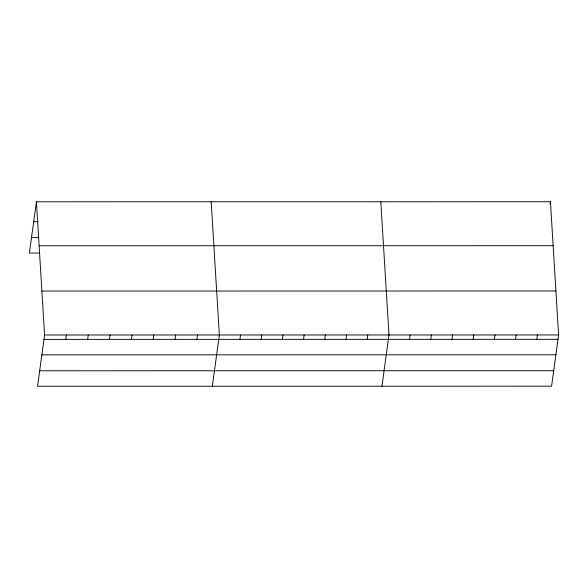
<?xml version="1.0" encoding="UTF-8"?>
<svg xmlns="http://www.w3.org/2000/svg" width="588" height="588" viewBox="0 0 588 588"><rect width="100%" height="100%" fill="white"/><g stroke="black" fill="none" stroke-linecap="round" stroke-linejoin="round"><path stroke-width="0.88" d="M36.419 201.802L44.578 334.998L37.559 386.25L551.581 386.198L558.6 334.947L550.442 201.75L36.419 201.802L29.4 253.053L39.411 253.053M65.827 339.372L66.429 334.991M87.671 339.372L88.273 334.991M109.515 339.372L110.118 334.991M131.367 339.364L131.962 334.991M153.211 339.364L153.813 334.984M175.055 339.364L175.658 334.984M196.899 339.364L197.502 334.984M212.327 386.235L219.346 334.976L211.188 201.78M239.948 339.357L240.551 334.976M261.153 339.357L261.756 334.976M282.358 339.349L282.96 334.976M303.562 339.349L304.158 334.969M324.767 339.349L325.362 334.969M345.964 339.349L346.567 334.969M367.169 339.342L367.772 334.962M381.95 386.22L388.977 334.962L380.811 201.765M409.579 339.342L410.174 334.962M430.784 339.335L431.379 334.962M451.981 339.335L452.584 334.954M473.186 339.335L473.788 334.954M494.39 339.335L494.993 334.954M515.595 339.327L516.19 334.947M550.081 204.374L550.442 201.75M536.8 339.327L537.395 334.947M33.7 221.647L38.257 221.647M31.517 237.589L38.801 237.589M39.117 245.755L553.132 245.703M41.888 291.045L555.91 290.994M44.578 334.998L558.6 334.947M43.982 339.379L557.997 339.327M41.866 354.843L555.88 354.792M39.675 370.785L553.698 370.734"/></g></svg>
